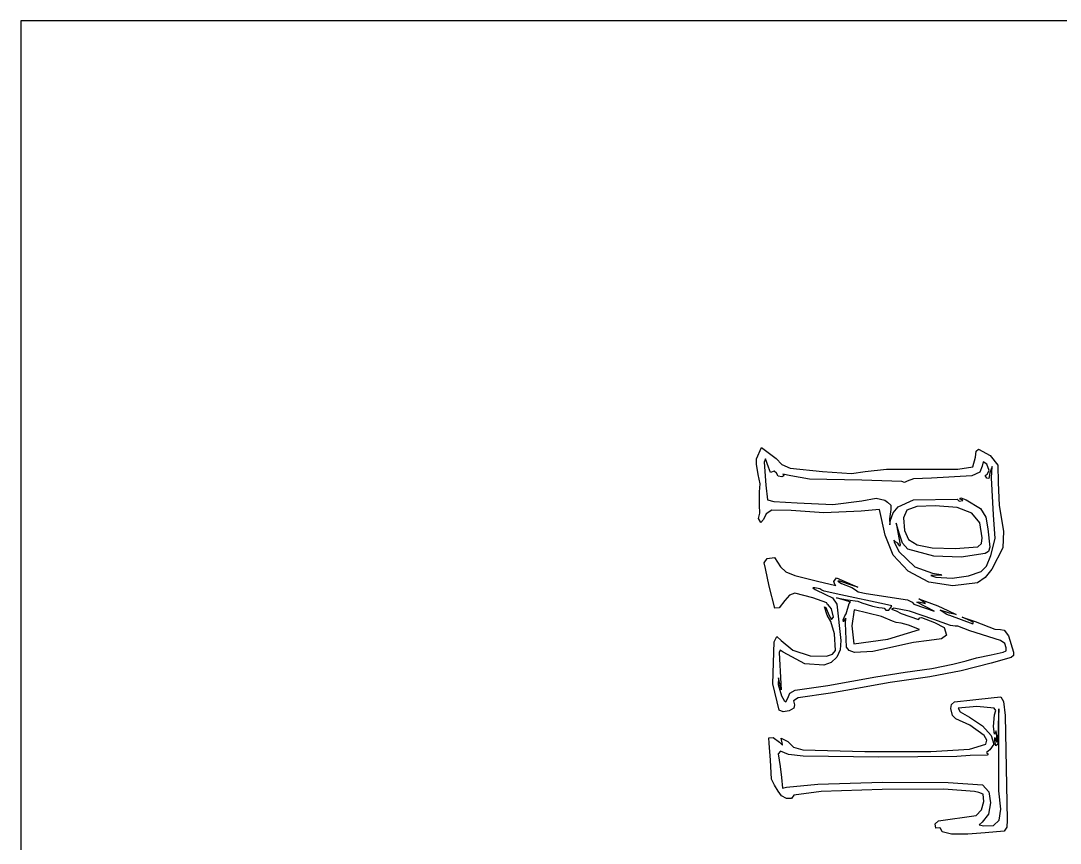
# Model space of a CAD drawing. Header units: centimetres. Extents: x -15 to 4, y -18.3 to 11.
# Drawn here: x -15 to -9.43, y 4.47 to 8.88 of the extents above; entities that cross this region are included whole.
import ezdxf

# ---------------------------------------------------------------- set-up
doc = ezdxf.new("R2010")
doc.units = ezdxf.units.CM
doc.header["$MEASUREMENT"] = 0
doc.layers.add('digfab課題 v2_Sketch1', color=7, linetype='Continuous')

msp = doc.modelspace()

# ---------------------------------------------------------------- linework, layer by layer
at = {"layer": 'digfab課題 v2_Sketch1'}
for p, q in [((-2, 8.875), (-15, 8.875)), ((-15, 8.875), (-15, -1.125)), ((-11.0577, 6.5289), (-11.0307, 6.5888)), ((-11.0307, 6.5888), (-10.9526, 6.5297)), ((-9.8808, 6.5691), (-9.8684, 6.5808)), ((-9.8684, 6.5808), (-9.8048, 6.5463)), ((-11.0577, 6.5289), (-11.0577, 6.5289)), ((-11.057, 6.499), (-11.0577, 6.5289)), ((-11.0092, 6.5284), (-11.0159, 6.5102)), ((-10.9931, 6.4833), (-11.0092, 6.5284)), ((-10.9526, 6.5297), (-10.9209, 6.4986)), ((-9.8987, 6.485), (-9.8843, 6.5376)), ((-9.8843, 6.5376), (-9.8808, 6.5691)), ((-9.8048, 6.5463), (-9.7645, 6.4943)), ((-11.0479, 6.4454), (-11.057, 6.499)), ((-11.0159, 6.5102), (-11.007, 6.3881)), ((-10.9817, 6.456), (-10.9931, 6.4833)), ((-10.9627, 6.462), (-10.9817, 6.456)), ((-10.9501, 6.4508), (-10.9627, 6.462)), ((-10.9209, 6.4986), (-10.877, 6.479)), ((-10.877, 6.479), (-10.7041, 6.4611)), ((-10.4757, 6.46), (-10.3601, 6.4723)), ((-10.3601, 6.4723), (-9.9785, 6.4726)), ((-9.9785, 6.4726), (-9.8987, 6.485)), ((-9.8477, 6.4889), (-9.8604, 6.4574)), ((-9.8421, 6.5127), (-9.8477, 6.4889)), ((-9.8232, 6.5002), (-9.8421, 6.5127)), ((-9.8112, 6.4668), (-9.8232, 6.5002)), ((-9.8221, 6.4465), (-9.8112, 6.4668)), ((-9.7955, 6.4871), (-9.8068, 6.4532)), ((-9.7975, 6.4271), (-9.7955, 6.4871)), ((-9.7645, 6.4943), (-9.7626, 6.401)), ((-11.0378, 6.3952), (-11.0479, 6.4454)), ((-10.9418, 6.4353), (-10.9501, 6.4508)), ((-10.9217, 6.4324), (-10.9418, 6.4353)), ((-10.9119, 6.4369), (-10.9217, 6.4324)), ((-10.874, 6.4373), (-10.9165, 6.4464)), ((-10.9165, 6.4464), (-10.9119, 6.4369)), ((-10.7733, 6.4189), (-10.874, 6.4373)), ((-10.4937, 6.4137), (-10.7733, 6.4189)), ((-10.7041, 6.4611), (-10.5489, 6.4501)), ((-10.5489, 6.4501), (-10.4757, 6.46)), ((-10.2796, 6.4072), (-10.4937, 6.4137)), ((-10.2649, 6.4016), (-10.2796, 6.4072)), ((-10.2503, 6.4082), (-10.2649, 6.4016)), ((-10.2158, 6.4207), (-10.2503, 6.4082)), ((-10.1193, 6.4248), (-10.2158, 6.4207)), ((-9.9044, 6.4375), (-10.1193, 6.4248)), ((-9.8604, 6.4574), (-9.9044, 6.4375)), ((-9.8326, 6.4398), (-9.8221, 6.4465)), ((-9.8224, 6.4243), (-9.8326, 6.4398)), ((-9.8128, 6.4239), (-9.8224, 6.4243)), ((-9.8068, 6.4532), (-9.8128, 6.4239)), ((-9.7877, 6.2293), (-9.7975, 6.4271)), ((-11.0417, 6.3522), (-11.0378, 6.3952)), ((-11.041, 6.2798), (-11.0417, 6.3522)), ((-11.007, 6.3881), (-11.007, 6.3881)), ((-11.007, 6.3881), (-10.9978, 6.308)), ((-9.7626, 6.401), (-9.7571, 6.2786)), ((-10.9978, 6.308), (-10.964, 6.3007)), ((-10.964, 6.3007), (-10.8389, 6.2927)), ((-10.6477, 6.2839), (-10.4933, 6.3043)), ((-10.4933, 6.3043), (-10.4161, 6.3179)), ((-10.4161, 6.3179), (-10.3697, 6.3071)), ((-10.3697, 6.3071), (-10.3559, 6.2967)), ((-10.3559, 6.2967), (-10.3374, 6.2806)), ((-10.2982, 6.2712), (-10.2163, 6.3086)), ((-10.2163, 6.3086), (-9.9828, 6.3121)), ((-9.9828, 6.3121), (-9.972, 6.302)), ((-9.972, 6.302), (-9.9527, 6.306)), ((-9.9684, 6.3115), (-9.9628, 6.3191)), ((-9.9558, 6.309), (-9.9684, 6.3115)), ((-9.9628, 6.3191), (-9.9333, 6.3096)), ((-9.9527, 6.306), (-9.9558, 6.309)), ((-9.9333, 6.3096), (-9.8563, 6.2629)), ((-11.0405, 6.2369), (-11.041, 6.2798)), ((-10.9762, 6.2527), (-11.0058, 6.2342)), ((-10.8716, 6.2514), (-10.9762, 6.2527)), ((-10.696, 6.24), (-10.8716, 6.2514)), ((-10.8389, 6.2927), (-10.6477, 6.2839)), ((-10.4968, 6.2489), (-10.696, 6.24)), ((-10.3986, 6.2562), (-10.4968, 6.2489)), ((-10.3675, 6.1192), (-10.3986, 6.2562)), ((-10.3374, 6.2569), (-10.3444, 6.2072)), ((-10.3387, 6.2007), (-10.3253, 6.2386)), ((-10.3374, 6.2806), (-10.3374, 6.2569)), ((-10.3253, 6.2386), (-10.2982, 6.2712)), ((-10.2515, 6.2536), (-10.2706, 6.213)), ((-10.1976, 6.2725), (-10.2515, 6.2536)), ((-10.1002, 6.277), (-10.1976, 6.2725)), ((-9.9826, 6.2676), (-10.1002, 6.277)), ((-9.9044, 6.238), (-9.9826, 6.2676)), ((-9.8563, 6.2629), (-9.8292, 6.2157)), ((-9.7571, 6.2786), (-9.7338, 6.1404)), ((-11.0467, 6.2096), (-11.0405, 6.2369)), ((-11.0336, 6.1881), (-11.0467, 6.2096)), ((-11.02, 6.203), (-11.0336, 6.1881)), ((-11.0058, 6.2342), (-11.02, 6.203)), ((-10.3444, 6.2072), (-10.343, 6.1752)), ((-10.343, 6.1752), (-10.3387, 6.2007)), ((-10.291, 6.1244), (-10.3098, 6.1843)), ((-10.3098, 6.1843), (-10.2943, 6.1061)), ((-10.2706, 6.213), (-10.2638, 6.1437)), ((-9.8611, 6.1848), (-9.9044, 6.238)), ((-9.8477, 6.1049), (-9.8611, 6.1848)), ((-9.8292, 6.2157), (-9.8184, 6.1543)), ((-9.7789, 6.1025), (-9.7877, 6.2293)), ((-10.2638, 6.1437), (-10.2428, 6.0969)), ((-10.2638, 6.1437), (-10.2638, 6.1437)), ((-9.8184, 6.1543), (-9.8069, 6.0544)), ((-9.7338, 6.1404), (-9.7376, 6.0511)), ((-10.3259, 6.0132), (-10.3675, 6.1192)), ((-10.3122, 6.0836), (-10.3221, 6.0933)), ((-10.3221, 6.0933), (-10.3207, 6.083)), ((-10.3207, 6.083), (-10.2945, 6.0324)), ((-10.301, 6.0761), (-10.3122, 6.0836)), ((-10.2942, 6.0682), (-10.301, 6.0761)), ((-10.2943, 6.1061), (-10.2869, 6.0685)), ((-10.2747, 6.0761), (-10.291, 6.1244)), ((-10.2461, 6.0452), (-10.2747, 6.0761)), ((-10.2428, 6.0969), (-10.1963, 6.0673)), ((-9.8709, 6.0571), (-9.8519, 6.0743)), ((-9.8519, 6.0743), (-9.8477, 6.1049)), ((-9.8019, 6.0109), (-9.7789, 6.1025)), ((-10.2945, 6.0324), (-10.2099, 5.95)), ((-10.2887, 6.0606), (-10.2942, 6.0682)), ((-10.2869, 6.0685), (-10.2887, 6.0606)), ((-10.1081, 6.0075), (-10.2461, 6.0452)), ((-10.1963, 6.0673), (-10.1156, 6.0519)), ((-10.1156, 6.0519), (-9.9921, 6.0477)), ((-9.9921, 6.0477), (-9.8709, 6.0571)), ((-9.8315, 6.0212), (-9.9616, 6.0011)), ((-9.8144, 6.0323), (-9.8315, 6.0212)), ((-9.8069, 6.0544), (-9.8144, 6.0323)), ((-9.7376, 6.0511), (-9.7958, 5.9382)), ((-11.017, 5.9706), (-10.9995, 5.9951)), ((-11.0085, 5.9401), (-11.017, 5.9706)), ((-10.9995, 5.9951), (-10.9617, 6.0007)), ((-10.9995, 5.9951), (-10.9995, 5.9951)), ((-10.9617, 6.0007), (-10.9289, 5.9502)), ((-10.244, 5.9267), (-10.3259, 6.0132)), ((-9.9616, 6.0011), (-10.1081, 6.0075)), ((-9.8257, 5.9543), (-9.8019, 6.0109)), ((-10.9897, 5.8472), (-11.0085, 5.9401)), ((-10.9289, 5.9502), (-10.9, 5.9226)), ((-10.9, 5.9226), (-10.8514, 5.9037)), ((-10.1334, 5.8685), (-10.244, 5.9267)), ((-10.2099, 5.95), (-10.1142, 5.9165)), ((-10.0929, 5.9046), (-10.1242, 5.9043)), ((-10.1242, 5.9043), (-10.0957, 5.8946)), ((-10.1142, 5.9165), (-10.0702, 5.9083)), ((-10.0666, 5.9026), (-10.0929, 5.9046)), ((-10.0702, 5.9083), (-10.0666, 5.9026)), ((-9.9212, 5.9012), (-9.8531, 5.9243)), ((-9.8531, 5.9243), (-9.8257, 5.9543)), ((-9.7958, 5.9382), (-9.8323, 5.8919)), ((-10.8514, 5.9037), (-10.7308, 5.8726)), ((-10.7308, 5.8726), (-10.6326, 5.8504)), ((-10.644, 5.8716), (-10.6293, 5.8907)), ((-10.6375, 5.8547), (-10.644, 5.8716)), ((-10.6326, 5.8504), (-10.6375, 5.8547)), ((-10.6293, 5.8907), (-10.5138, 5.8418)), ((-10.6114, 5.873), (-10.6211, 5.8723)), ((-10.6211, 5.8723), (-10.6016, 5.8608)), ((-10.543, 5.8494), (-10.6114, 5.873)), ((-10.6016, 5.8608), (-10.5467, 5.84)), ((-10.5138, 5.8418), (-10.543, 5.8494)), ((-10.0056, 5.8473), (-10.1334, 5.8685)), ((-10.0957, 5.8946), (-10.0091, 5.8897)), ((-10.0091, 5.8897), (-9.9212, 5.9012)), ((-9.8727, 5.8642), (-10.0056, 5.8473)), ((-9.8323, 5.8919), (-9.8727, 5.8642)), ((-10.9599, 5.7285), (-10.9897, 5.8472)), ((-10.8812, 5.7975), (-10.9051, 5.7694)), ((-10.8528, 5.8088), (-10.8812, 5.7975)), ((-10.7552, 5.7831), (-10.8528, 5.8088)), ((-10.7456, 5.8369), (-10.7551, 5.8381)), ((-10.7551, 5.8381), (-10.7429, 5.8292)), ((-10.7177, 5.8322), (-10.7456, 5.8369)), ((-10.7429, 5.8292), (-10.6886, 5.8022)), ((-10.7073, 5.8255), (-10.7177, 5.8322)), ((-10.6949, 5.8193), (-10.7073, 5.8255)), ((-10.6053, 5.8007), (-10.6949, 5.8193)), ((-10.6886, 5.8022), (-10.6494, 5.7831)), ((-10.3718, 5.7491), (-10.6053, 5.8007)), ((-10.5467, 5.84), (-10.5266, 5.826)), ((-10.5266, 5.826), (-10.5119, 5.8161)), ((-10.5119, 5.8161), (-10.4699, 5.8077)), ((-10.4699, 5.8077), (-10.2476, 5.7729)), ((-10.9051, 5.7694), (-10.9369, 5.7302)), ((-10.6799, 5.7579), (-10.7552, 5.7831)), ((-10.6784, 5.7499), (-10.6799, 5.7579)), ((-10.6728, 5.7464), (-10.6784, 5.7499)), ((-10.6554, 5.7251), (-10.6728, 5.7464)), ((-10.6494, 5.7831), (-10.6275, 5.7506)), ((-10.6287, 5.7845), (-10.5695, 5.7734)), ((-10.5627, 5.7648), (-10.6287, 5.7845)), ((-10.6275, 5.7506), (-10.6053, 5.555)), ((-10.5767, 5.6986), (-10.5608, 5.753)), ((-10.5695, 5.7734), (-10.5138, 5.7658)), ((-10.5533, 5.7629), (-10.5627, 5.7648)), ((-10.5608, 5.753), (-10.5533, 5.7629)), ((-10.5138, 5.7658), (-10.4931, 5.7571)), ((-10.4931, 5.7571), (-10.4353, 5.74)), ((-10.4353, 5.74), (-10.4022, 5.7319)), ((-10.3325, 5.7403), (-10.3718, 5.7491)), ((-10.3373, 5.7315), (-10.3325, 5.7403)), ((-10.2476, 5.7729), (-10.2236, 5.761)), ((-10.2236, 5.761), (-10.2147, 5.7498)), ((-10.2147, 5.7498), (-10.1565, 5.7311)), ((-10.199, 5.7601), (-10.1883, 5.7616)), ((-10.1058, 5.7127), (-10.199, 5.7601)), ((-10.1883, 5.7616), (-10.1514, 5.7539)), ((-10.1879, 5.7792), (-10.0867, 5.7401)), ((-10.1661, 5.7641), (-10.1879, 5.7792)), ((-10.1514, 5.7539), (-10.1661, 5.7641)), ((-10.0867, 5.7401), (-10.0331, 5.7168)), ((-10.9369, 5.7302), (-10.9599, 5.7285)), ((-10.693, 5.7363), (-10.6864, 5.7316)), ((-10.6795, 5.6914), (-10.693, 5.7363)), ((-10.6864, 5.7316), (-10.6704, 5.6923)), ((-10.6593, 5.657), (-10.6795, 5.6914)), ((-10.6704, 5.6923), (-10.6562, 5.6679)), ((-10.6455, 5.6796), (-10.6554, 5.7251)), ((-10.5934, 5.6658), (-10.5833, 5.6871)), ((-10.5833, 5.6871), (-10.5767, 5.6986)), ((-10.5347, 5.7198), (-10.5469, 5.6345)), ((-10.3872, 5.6841), (-10.5347, 5.7198)), ((-10.4022, 5.7319), (-10.3849, 5.7302)), ((-10.3291, 5.6585), (-10.3872, 5.6841)), ((-10.3849, 5.7302), (-10.3735, 5.7286)), ((-10.3735, 5.7286), (-10.3641, 5.7181)), ((-10.3641, 5.7181), (-10.3491, 5.7186)), ((-10.3491, 5.7186), (-10.3373, 5.7315)), ((-10.3215, 5.7292), (-10.3333, 5.7224)), ((-10.3333, 5.7224), (-10.3092, 5.7133)), ((-10.2381, 5.7125), (-10.3215, 5.7292)), ((-10.3092, 5.7133), (-10.2826, 5.6992)), ((-10.2826, 5.6992), (-10.1894, 5.6675)), ((-10.1075, 5.6684), (-10.2381, 5.7125)), ((-10.1565, 5.7311), (-10.1058, 5.7127)), ((-10.0237, 5.7024), (-10.0725, 5.717)), ((-10.0725, 5.717), (-10.0572, 5.7081)), ((-10.0572, 5.7081), (-10.038, 5.6961)), ((-10.038, 5.6961), (-10.0307, 5.6936)), ((-10.0331, 5.7168), (-9.987, 5.694)), ((-10.0307, 5.6936), (-10.0234, 5.6915)), ((-9.987, 5.694), (-10.0237, 5.7024)), ((-10.0234, 5.6915), (-9.898, 5.6449)), ((-10.6388, 5.5906), (-10.6593, 5.657)), ((-10.6562, 5.6679), (-10.6455, 5.6796)), ((-10.592, 5.6554), (-10.5934, 5.6658)), ((-10.5892, 5.6618), (-10.592, 5.6554)), ((-10.5791, 5.6749), (-10.5892, 5.6618)), ((-10.5805, 5.6481), (-10.5791, 5.6749)), ((-10.5749, 5.5201), (-10.5805, 5.6481)), ((-10.5469, 5.6345), (-10.536, 5.5373)), ((-10.3088, 5.6525), (-10.3291, 5.6585)), ((-10.2826, 5.6489), (-10.3088, 5.6525)), ((-10.2426, 5.6375), (-10.2826, 5.6489)), ((-10.1844, 5.6136), (-10.2426, 5.6375)), ((-10.1894, 5.6675), (-10.1815, 5.6762)), ((-10.1815, 5.6762), (-10.1728, 5.6789)), ((-10.1728, 5.6789), (-10.104, 5.6525)), ((-10.0184, 5.635), (-10.1075, 5.6684)), ((-10.104, 5.6525), (-10.0517, 5.6255)), ((-9.9922, 5.6319), (-10.0184, 5.635)), ((-9.9788, 5.6325), (-9.9922, 5.6319)), ((-9.9136, 5.6076), (-9.9788, 5.6325)), ((-9.9099, 5.6599), (-9.9554, 5.6795)), ((-9.9554, 5.6795), (-9.8858, 5.6568)), ((-9.8953, 5.6524), (-9.9099, 5.6599)), ((-9.898, 5.6449), (-9.8953, 5.6524)), ((-9.8858, 5.6568), (-9.781, 5.6163)), ((-10.9626, 5.5485), (-10.9481, 5.5765)), ((-10.9481, 5.5765), (-10.9252, 5.5547)), ((-10.6346, 5.5025), (-10.6388, 5.5906)), ((-10.3544, 5.5625), (-10.1844, 5.6136)), ((-10.0387, 5.5843), (-10.0664, 5.5639)), ((-10.0517, 5.6255), (-10.0387, 5.5843)), ((-9.7495, 5.5548), (-9.9136, 5.6076)), ((-9.781, 5.6163), (-9.7494, 5.6145)), ((-9.7494, 5.6145), (-9.7302, 5.6099)), ((-9.7302, 5.6099), (-9.7071, 5.5796)), ((-9.7071, 5.5796), (-9.6795, 5.4936)), ((-10.9704, 5.3228), (-10.9626, 5.5485)), ((-10.9252, 5.5547), (-10.8621, 5.5033)), ((-10.6053, 5.555), (-10.6091, 5.5044)), ((-10.5612, 5.5015), (-10.5749, 5.5201)), ((-10.536, 5.5373), (-10.3544, 5.5625)), ((-10.536, 5.5373), (-10.536, 5.5373)), ((-10.2158, 5.5444), (-10.4333, 5.4969)), ((-10.1325, 5.555), (-10.2158, 5.5444)), ((-10.0664, 5.5639), (-10.1325, 5.555)), ((-9.7273, 5.5383), (-9.7495, 5.5548)), ((-9.7196, 5.5166), (-9.7273, 5.5383)), ((-9.7192, 5.4996), (-9.7196, 5.5166)), ((-10.9304, 5.5033), (-10.9366, 5.4907)), ((-10.9366, 5.4907), (-10.9276, 5.3228)), ((-10.9152, 5.4931), (-10.9304, 5.5033)), ((-10.7989, 5.4308), (-10.9152, 5.4931)), ((-10.8621, 5.5033), (-10.7694, 5.4733)), ((-10.7694, 5.4733), (-10.6819, 5.4709)), ((-10.6819, 5.4709), (-10.6511, 5.4821)), ((-10.6271, 5.4651), (-10.6572, 5.4377)), ((-10.6511, 5.4821), (-10.6346, 5.5025)), ((-10.6091, 5.5044), (-10.6271, 5.4651)), ((-10.532, 5.4913), (-10.5612, 5.5015)), ((-10.4333, 5.4969), (-10.532, 5.4913)), ((-9.9337, 5.446), (-9.8788, 5.4617)), ((-9.8788, 5.4617), (-9.8001, 5.4779)), ((-9.8001, 5.4779), (-9.7355, 5.493)), ((-9.6927, 5.4635), (-9.8001, 5.4343)), ((-9.7355, 5.493), (-9.7192, 5.4996)), ((-9.6806, 5.4753), (-9.6927, 5.4635)), ((-9.6795, 5.4936), (-9.6806, 5.4753)), ((-10.6972, 5.4226), (-10.7989, 5.4308)), ((-10.6572, 5.4377), (-10.6972, 5.4226)), ((-10.2612, 5.3861), (-10.1185, 5.4051)), ((-10.1185, 5.4051), (-10.0046, 5.4285)), ((-10.0046, 5.4285), (-9.9772, 5.4352)), ((-9.9772, 5.4352), (-9.9337, 5.446)), ((-9.8001, 5.4343), (-9.9611, 5.3936)), ((-10.9398, 5.3556), (-10.9418, 5.3187)), ((-10.93, 5.3168), (-10.9398, 5.3556)), ((-10.6748, 5.3146), (-10.4186, 5.3601)), ((-10.4186, 5.3601), (-10.2612, 5.3861)), ((-10.1295, 5.3608), (-10.3418, 5.3303)), ((-9.9611, 5.3936), (-10.1295, 5.3608)), ((-10.9367, 5.1823), (-10.9704, 5.3228)), ((-10.9418, 5.3187), (-10.9242, 5.2596)), ((-10.9259, 5.2917), (-10.93, 5.3168)), ((-10.9276, 5.3228), (-10.9259, 5.2917)), ((-10.8512, 5.289), (-10.6748, 5.3146)), ((-10.4406, 5.3117), (-10.5687, 5.2885)), ((-10.3418, 5.3303), (-10.4406, 5.3117)), ((-10.9242, 5.2596), (-10.9241, 5.2596)), ((-10.9241, 5.2596), (-10.909, 5.2343)), ((-10.9012, 5.226), (-10.8899, 5.246)), ((-10.8899, 5.246), (-10.8792, 5.2724)), ((-10.8792, 5.2724), (-10.8512, 5.289)), ((-10.835, 5.2485), (-10.859, 5.2326)), ((-10.6602, 5.2736), (-10.835, 5.2485)), ((-10.5687, 5.2885), (-10.6602, 5.2736)), ((-9.9972, 5.2265), (-9.8989, 5.2374)), ((-9.8989, 5.2374), (-9.7847, 5.2491)), ((-9.7847, 5.2491), (-9.7489, 5.2538)), ((-9.7489, 5.2538), (-9.7333, 5.2291)), ((-10.9141, 5.1737), (-10.9367, 5.1823)), ((-10.909, 5.2343), (-10.9012, 5.226)), ((-10.8582, 5.1924), (-10.8831, 5.1787)), ((-10.859, 5.2326), (-10.8539, 5.2101)), ((-10.8539, 5.2101), (-10.8582, 5.1924)), ((-10.016, 5.1906), (-10.0126, 5.2132)), ((-10.007, 5.1541), (-10.016, 5.1906)), ((-10.0126, 5.2132), (-9.9972, 5.2265)), ((-9.8769, 5.2018), (-9.9766, 5.1919)), ((-9.9766, 5.1919), (-9.9655, 5.1735)), ((-9.7838, 5.1923), (-9.8769, 5.2018)), ((-9.7743, 5.1796), (-9.7838, 5.1923)), ((-9.7587, 5.1897), (-9.7628, 5.105)), ((-9.7581, 4.827), (-9.7587, 5.1897)), ((-9.7333, 5.2291), (-9.7248, 5.1542)), ((-10.8831, 5.1787), (-10.9141, 5.1737)), ((-9.9892, 5.1355), (-10.007, 5.1541)), ((-9.9139, 5.1017), (-9.9892, 5.1355)), ((-9.9655, 5.1735), (-9.9153, 5.1439)), ((-9.9153, 5.1439), (-9.846, 5.0973)), ((-9.7877, 5.0943), (-9.7819, 5.1579)), ((-9.7819, 5.1579), (-9.7743, 5.1796)), ((-9.7248, 5.1542), (-9.7135, 4.5934)), ((-9.838, 5.0472), (-9.9139, 5.1017)), ((-9.846, 5.0973), (-9.8007, 5.046)), ((-9.782, 5.0539), (-9.7877, 5.0943)), ((-9.7724, 5.0718), (-9.782, 5.0539)), ((-9.7689, 5.0418), (-9.7724, 5.0718)), ((-9.7628, 5.105), (-9.764, 4.9992)), ((-10.992, 5.0331), (-10.9679, 5.0358)), ((-10.992, 5.0331), (-10.992, 5.0331)), ((-10.9895, 5.0044), (-10.992, 5.0331)), ((-10.9679, 5.0358), (-10.9336, 5.01)), ((-10.9189, 4.9975), (-10.9261, 5.0315)), ((-10.9261, 5.0315), (-10.8897, 5.0145)), ((-10.8897, 5.0145), (-10.8587, 4.9847)), ((-9.8225, 5.0212), (-9.838, 5.0472)), ((-9.8282, 5.0003), (-9.8225, 5.0212)), ((-9.8007, 5.046), (-9.7858, 5)), ((-9.7809, 5.0179), (-9.7795, 5.0361)), ((-9.7752, 4.9906), (-9.7809, 5.0179)), ((-9.7795, 5.0361), (-9.7745, 5.0194)), ((-9.7745, 5.0194), (-9.77, 5.0107)), ((-9.77, 5.0107), (-9.7689, 5.0418)), ((-10.9822, 4.915), (-10.9895, 5.0044)), ((-10.9284, 4.9618), (-10.9418, 4.9487)), ((-10.9336, 5.01), (-10.9182, 4.9947)), ((-10.8857, 4.9454), (-10.9284, 4.9618)), ((-10.9182, 4.9947), (-10.9189, 4.9975)), ((-10.8587, 4.9847), (-10.8092, 4.9696)), ((-10.8092, 4.9696), (-10.4772, 4.9603)), ((-10.4772, 4.9603), (-10.1235, 4.9602)), ((-10.1235, 4.9602), (-9.9153, 4.9724)), ((-9.9153, 4.9724), (-9.8282, 5.0003)), ((-9.8074, 4.9693), (-9.825, 4.9554)), ((-9.7858, 5), (-9.8074, 4.9693)), ((-9.764, 4.9992), (-9.7752, 4.9906)), ((-10.9778, 4.8118), (-10.9822, 4.915)), ((-10.9418, 4.9487), (-10.9303, 4.8808)), ((-10.8081, 4.9361), (-10.8857, 4.9454)), ((-10.4022, 4.9294), (-10.8081, 4.9361)), ((-9.9838, 4.9344), (-10.4022, 4.9294)), ((-9.9124, 4.9385), (-9.9838, 4.9344)), ((-9.8221, 4.9413), (-9.9124, 4.9385)), ((-9.825, 4.9554), (-9.8166, 4.9477)), ((-9.8166, 4.9477), (-9.8221, 4.9413)), ((-10.9303, 4.8808), (-10.9303, 4.8808)), ((-10.9303, 4.8808), (-10.9236, 4.8208)), ((-10.9607, 4.7798), (-10.9778, 4.8118)), ((-10.9236, 4.8208), (-10.918, 4.7649)), ((-10.7291, 4.7865), (-10.3831, 4.7956)), ((-10.3831, 4.7956), (-10.0313, 4.7947)), ((-10.0313, 4.7947), (-9.8464, 4.7817)), ((-9.7586, 4.7492), (-9.7581, 4.827)), ((-10.9414, 4.7479), (-10.9607, 4.7798)), ((-10.9243, 4.7227), (-10.9414, 4.7479)), ((-10.918, 4.7649), (-10.897, 4.7694)), ((-10.897, 4.7694), (-10.7291, 4.7865)), ((-10.7108, 4.7457), (-10.8578, 4.7275)), ((-10.3849, 4.7571), (-10.7108, 4.7457)), ((-10.0532, 4.7586), (-10.3849, 4.7571)), ((-9.8887, 4.7465), (-10.0532, 4.7586)), ((-9.8666, 4.7409), (-9.8887, 4.7465)), ((-9.8437, 4.7319), (-9.8666, 4.7409)), ((-9.8464, 4.7817), (-9.8132, 4.7444)), ((-9.8132, 4.7444), (-9.8028, 4.6856)), ((-9.7491, 4.6524), (-9.7586, 4.7492)), ((-10.896, 4.7089), (-10.9243, 4.7227)), ((-10.8695, 4.7094), (-10.896, 4.7089)), ((-10.8578, 4.7275), (-10.8695, 4.7094)), ((-9.8526, 4.6484), (-9.8398, 4.6936)), ((-9.8398, 4.6936), (-9.8437, 4.7319)), ((-9.8028, 4.6856), (-9.8148, 4.6247)), ((-9.8796, 4.6184), (-9.8526, 4.6484)), ((-9.8148, 4.6247), (-9.8491, 4.5813)), ((-9.7579, 4.5924), (-9.7491, 4.6524)), ((-10.1003, 4.5728), (-10.0827, 4.5886)), ((-10.0957, 4.5506), (-10.1003, 4.5728)), ((-10.0827, 4.5886), (-9.8796, 4.6184)), ((-9.8491, 4.5813), (-9.8647, 4.5685)), ((-9.8647, 4.5685), (-9.8393, 4.5624)), ((-9.7872, 4.5641), (-9.7579, 4.5924)), ((-9.7135, 4.5934), (-9.7167, 4.5549)), ((-10.0765, 4.5526), (-10.0957, 4.5506)), ((-10.0711, 4.5497), (-10.0765, 4.5526)), ((-10.0623, 4.5296), (-10.0711, 4.5497)), ((-10.0124, 4.5177), (-10.0623, 4.5296)), ((-9.9258, 4.5174), (-10.0124, 4.5177)), ((-9.8327, 4.5249), (-9.9258, 4.5174)), ((-9.8393, 4.5624), (-9.7872, 4.5641)), ((-9.7311, 4.5345), (-9.8327, 4.5249)), ((-9.7167, 4.5549), (-9.7311, 4.5345))]:
    msp.add_line(p, q, dxfattribs=at)

doc.saveas('drawing.dxf')
